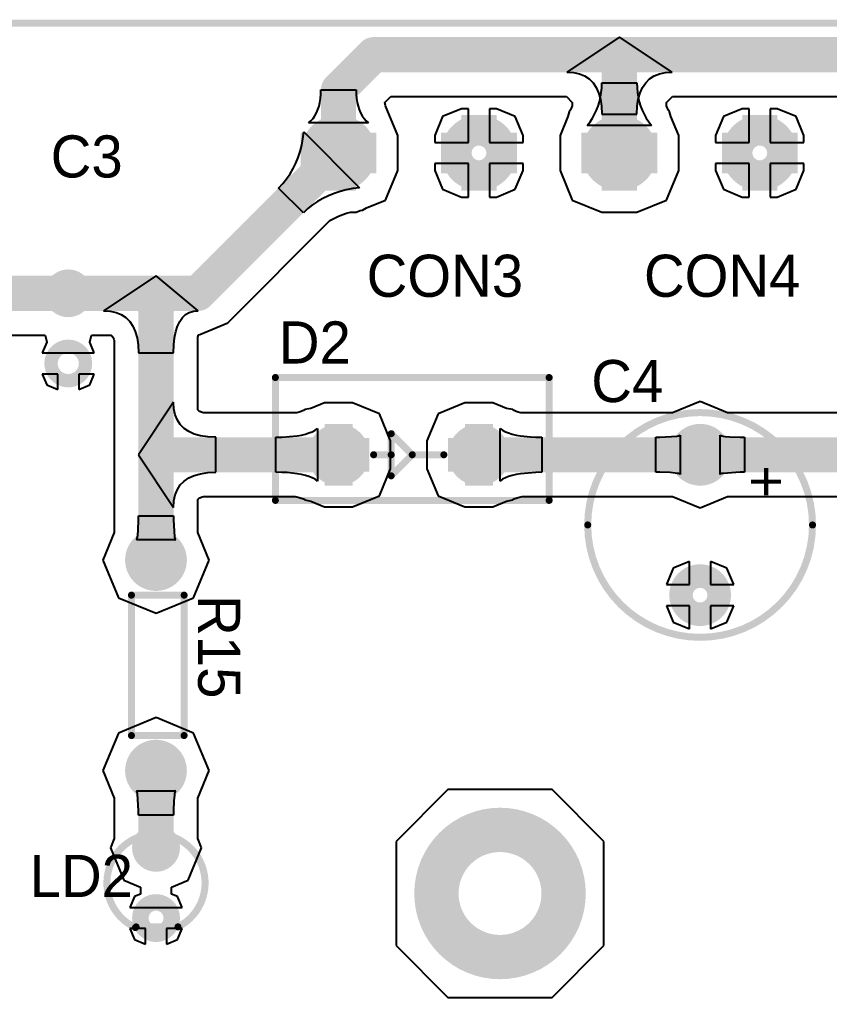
# Model space of a CAD drawing. Header units: millimetres. Extents: x 0.99 to 6.92, y 0.99 to 4.95.
# Drawn here: x 3.996 to 5.149, y 3.557 to 4.95 of the extents above; entities that cross this region are included whole.
import ezdxf

# ---------------------------------------------------------------- set-up
doc = ezdxf.new("R2010")
doc.units = ezdxf.units.MM
doc.header["$MEASUREMENT"] = 0
for name, color, linetype in [('BottomLayer', 5, 'Continuous'), ('BottomSolder', 6, 'Continuous'), ('Mechanical1', 6, 'Continuous'), ('MultiLayer', 9, 'Continuous'), ('TopLayer', 1, 'Continuous'), ('TopOverlay', 2, 'Continuous'), ('TopSolder', 216, 'Continuous')]:
    doc.layers.add(name, color=color, linetype=linetype)

msp = doc.modelspace()

# ---------------------------------------------------------------- linework, layer by layer
at = {"layer": 'BottomLayer'}
for p, q in [((4.85, 4.925), (4.775, 4.875)), ((4.925, 4.875), (4.85, 4.925)), ((4.85, 4.925), (4.85, 4.925)), ((4.85, 4.925), (4.85, 4.925)), ((4.85, 4.925), (4.85, 4.925)), ((4.85, 4.925), (4.85, 4.925)), ((4.85, 4.925), (4.85, 4.925)), ((4.85, 4.925), (4.85, 4.925)), ((4.85, 4.925), (4.85, 4.925)), ((4.85, 4.925), (4.85, 4.925)), ((4.85, 4.925), (4.85, 4.925)), ((4.85, 4.925), (4.85, 4.925)), ((4.775, 4.875), (4.7845, 4.8744)), ((4.7845, 4.8744), (4.793, 4.8726)), ((4.793, 4.8726), (4.8005, 4.8696)), ((4.8005, 4.8696), (4.807, 4.8654)), ((4.807, 4.8654), (4.8125, 4.86)), ((4.8875, 4.86), (4.893, 4.8654)), ((4.893, 4.8654), (4.8995, 4.8696)), ((4.8995, 4.8696), (4.907, 4.8726)), ((4.907, 4.8726), (4.9155, 4.8744)), ((4.9155, 4.8744), (4.925, 4.875)), ((4.4248, 4.8436), (4.425, 4.85)), ((4.425, 4.85), (4.475, 4.85)), ((4.475, 4.85), (4.4752, 4.8436)), ((4.8125, 4.86), (4.817, 4.8534)), ((4.817, 4.8534), (4.8205, 4.8456)), ((4.8242, 4.8461), (4.8248, 4.8529)), ((4.8248, 4.8529), (4.825, 4.86)), ((4.825, 4.86), (4.875, 4.86)), ((4.875, 4.86), (4.8752, 4.8529)), ((4.8752, 4.8529), (4.8758, 4.8461)), ((4.8795, 4.8456), (4.883, 4.8534)), ((4.883, 4.8534), (4.8875, 4.86)), ((4.4234, 4.832), (4.4243, 4.8376)), ((4.4243, 4.8376), (4.4248, 4.8436)), ((4.4752, 4.8436), (4.4757, 4.8376)), ((4.4757, 4.8376), (4.4766, 4.832)), ((4.5161, 4.8319), (4.5247, 4.8405)), ((4.5247, 4.8405), (4.7745, 4.8405)), ((4.7745, 4.8405), (4.783, 4.8319)), ((4.8205, 4.8456), (4.823, 4.8366)), ((4.8217, 4.833), (4.8231, 4.8395)), ((4.823, 4.8366), (4.8245, 4.8264)), ((4.8231, 4.8395), (4.8242, 4.8461)), ((4.8755, 4.8264), (4.877, 4.8366)), ((4.8758, 4.8461), (4.8769, 4.8395)), ((4.8769, 4.8395), (4.8783, 4.833)), ((4.877, 4.8366), (4.8795, 4.8456)), ((4.917, 4.8319), (4.9255, 4.8405)), ((4.9255, 4.8405), (5.1773, 4.8405)), ((4.4186, 4.8172), (4.4206, 4.8218)), ((4.4206, 4.8218), (4.4222, 4.8267)), ((4.4222, 4.8267), (4.4234, 4.832)), ((4.4766, 4.832), (4.4778, 4.8267)), ((4.4778, 4.8267), (4.4794, 4.8218)), ((4.4794, 4.8218), (4.4814, 4.8172)), ((4.5171, 4.8271), (4.5161, 4.8319)), ((4.5345, 4.785), (4.5171, 4.8271)), ((4.625, 4.8229), (4.5982, 4.8118)), ((4.635, 4.8229), (4.625, 4.8229)), ((4.635, 4.775), (4.635, 4.8229)), ((4.675, 4.8229), (4.665, 4.8229)), ((4.665, 4.8229), (4.665, 4.775)), ((4.7018, 4.8118), (4.675, 4.8229)), ((4.7805, 4.8214), (4.7784, 4.8186)), ((4.7829, 4.8271), (4.7805, 4.8214)), ((4.783, 4.8319), (4.7829, 4.8271)), ((4.8148, 4.815), (4.8175, 4.8208)), ((4.8175, 4.8208), (4.8198, 4.8268)), ((4.8198, 4.8268), (4.8217, 4.833)), ((4.8245, 4.8264), (4.825, 4.815)), ((4.875, 4.815), (4.8755, 4.8264)), ((4.8783, 4.833), (4.8802, 4.8268)), ((4.8802, 4.8268), (4.8825, 4.8208)), ((4.8825, 4.8208), (4.8852, 4.815)), ((4.9171, 4.8271), (4.917, 4.8319)), ((4.9195, 4.8214), (4.9171, 4.8271)), ((4.9216, 4.8186), (4.9195, 4.8214)), ((5.025, 4.8229), (4.9982, 4.8118)), ((5.035, 4.8229), (5.025, 4.8229)), ((5.035, 4.775), (5.035, 4.8229)), ((5.075, 4.8229), (5.065, 4.8229)), ((5.065, 4.8229), (5.065, 4.775)), ((5.1018, 4.8118), (5.075, 4.8229)), ((4.4107, 4.8058), (4.4137, 4.8092)), ((4.4137, 4.8092), (4.4163, 4.813)), ((4.4163, 4.813), (4.4186, 4.8172)), ((4.4814, 4.8172), (4.4837, 4.813)), ((4.4837, 4.813), (4.4863, 4.8092)), ((4.4863, 4.8092), (4.4893, 4.8058)), ((4.5982, 4.8118), (4.5871, 4.785)), ((4.7129, 4.785), (4.7018, 4.8118)), ((4.7767, 4.812), (4.7655, 4.785)), ((4.7784, 4.8186), (4.7767, 4.812)), ((4.8082, 4.8041), (4.8117, 4.8094)), ((4.8117, 4.8094), (4.8148, 4.815)), ((4.825, 4.815), (4.875, 4.815)), ((4.8852, 4.815), (4.8883, 4.8094)), ((4.8883, 4.8094), (4.8918, 4.8041)), ((4.9233, 4.812), (4.9216, 4.8186)), ((4.9345, 4.785), (4.9233, 4.812)), ((4.9982, 4.8118), (4.9871, 4.785)), ((5.1129, 4.785), (5.1018, 4.8118)), ((4.4073, 4.8027), (4.4107, 4.8058)), ((4.4927, 4.8027), (4.4073, 4.8027)), ((4.4893, 4.8058), (4.4927, 4.8027)), ((4.8042, 4.7989), (4.8082, 4.8041)), ((4.8958, 4.7989), (4.8042, 4.7989)), ((4.8918, 4.8041), (4.8958, 4.7989)), ((4.3975, 4.771), (4.3993, 4.7803)), ((4.3993, 4.7803), (4.4005, 4.7899)), ((4.4005, 4.7899), (4.4799, 4.7105)), ((4.5345, 4.735), (4.5345, 4.785)), ((4.5871, 4.785), (4.5871, 4.775)), ((4.7129, 4.775), (4.7129, 4.785)), ((4.7655, 4.785), (4.7655, 4.735)), ((4.9345, 4.735), (4.9345, 4.785)), ((4.9871, 4.785), (4.9871, 4.775)), ((5.1129, 4.775), (5.1129, 4.785)), ((4.3952, 4.7622), (4.3975, 4.771)), ((4.5871, 4.775), (4.635, 4.775)), ((4.665, 4.775), (4.7129, 4.775)), ((4.9871, 4.775), (5.035, 4.775)), ((5.065, 4.775), (5.1129, 4.775)), ((4.3891, 4.7455), (4.3924, 4.7536)), ((4.3924, 4.7536), (4.3952, 4.7622)), ((4.3809, 4.7302), (4.3853, 4.7377)), ((4.3853, 4.7377), (4.3891, 4.7455)), ((4.635, 4.745), (4.5871, 4.745)), ((4.5871, 4.745), (4.5871, 4.735)), ((4.635, 4.6971), (4.635, 4.745)), ((4.7129, 4.745), (4.665, 4.745)), ((4.665, 4.745), (4.665, 4.6971)), ((4.7129, 4.735), (4.7129, 4.745)), ((5.035, 4.745), (4.9871, 4.745)), ((4.9871, 4.745), (4.9871, 4.735)), ((5.035, 4.6971), (5.035, 4.745)), ((5.1129, 4.745), (5.065, 4.745)), ((5.065, 4.745), (5.065, 4.6971)), ((5.1129, 4.735), (5.1129, 4.745)), ((4.3706, 4.7164), (4.376, 4.7231)), ((4.376, 4.7231), (4.3809, 4.7302)), ((4.5171, 4.6929), (4.5345, 4.735)), ((4.5871, 4.735), (4.5982, 4.7082)), ((4.7018, 4.7082), (4.7129, 4.735)), ((4.7655, 4.735), (4.7829, 4.6929)), ((4.9171, 4.6929), (4.9345, 4.735)), ((4.9871, 4.735), (4.9982, 4.7082)), ((5.1018, 4.7082), (5.1129, 4.735)), ((4.3646, 4.71), (4.3706, 4.7164)), ((4.4, 4.6746), (4.3646, 4.71)), ((4.4703, 4.7093), (4.461, 4.7075)), ((4.4799, 4.7105), (4.4703, 4.7093)), ((4.4277, 4.6953), (4.4202, 4.6909)), ((4.4355, 4.6991), (4.4277, 4.6953)), ((4.4436, 4.7024), (4.4355, 4.6991)), ((4.4522, 4.7052), (4.4436, 4.7024)), ((4.461, 4.7075), (4.4522, 4.7052)), ((4.5982, 4.7082), (4.625, 4.6971)), ((4.625, 4.6971), (4.635, 4.6971)), ((4.665, 4.6971), (4.675, 4.6971)), ((4.675, 4.6971), (4.7018, 4.7082)), ((4.9982, 4.7082), (5.025, 4.6971)), ((5.025, 4.6971), (5.035, 4.6971)), ((5.065, 4.6971), (5.075, 4.6971)), ((5.075, 4.6971), (5.1018, 4.7082)), ((4.4131, 4.686), (4.4064, 4.6806)), ((4.4202, 4.6909), (4.4131, 4.686)), ((4.484, 4.6783), (4.4898, 4.6816)), ((4.4898, 4.6816), (4.5171, 4.6929)), ((4.7829, 4.6929), (4.825, 4.6755)), ((4.875, 4.6755), (4.9171, 4.6929)), ((4.4064, 4.6806), (4.4, 4.6746)), ((4.4431, 4.6667), (4.4488, 4.6695)), ((4.4488, 4.6695), (4.4548, 4.6719)), ((4.4548, 4.6719), (4.4613, 4.674)), ((4.4613, 4.674), (4.4668, 4.6755)), ((4.4668, 4.6755), (4.475, 4.6755)), ((4.475, 4.6755), (4.4808, 4.6779)), ((4.4808, 4.6779), (4.484, 4.6783)), ((4.825, 4.6755), (4.875, 4.6755)), ((4.2921, 4.5179), (4.4377, 4.6635)), ((4.4377, 4.6635), (4.4431, 4.6667)), ((4.19, 4.585), (4.115, 4.535)), ((4.25, 4.535), (4.19, 4.585)), ((4.19, 4.585), (4.19, 4.585)), ((4.19, 4.585), (4.19, 4.585)), ((4.19, 4.585), (4.19, 4.585)), ((4.19, 4.585), (4.19, 4.585)), ((4.19, 4.585), (4.19, 4.585)), ((4.19, 4.585), (4.19, 4.585)), ((4.19, 4.585), (4.19, 4.585)), ((4.19, 4.585), (4.19, 4.585)), ((4.19, 4.585), (4.19, 4.585)), ((4.19, 4.585), (4.19, 4.585)), ((4.115, 4.535), (4.1245, 4.5344)), ((4.1245, 4.5344), (4.133, 4.5326)), ((4.133, 4.5326), (4.1405, 4.5296)), ((4.1405, 4.5296), (4.147, 4.5254)), ((4.2276, 4.5254), (4.2321, 4.5296)), ((4.2321, 4.5296), (4.2374, 4.5326)), ((4.2374, 4.5326), (4.2434, 4.5344)), ((4.2434, 4.5344), (4.25, 4.535)), ((4.147, 4.5254), (4.1525, 4.52)), ((4.1525, 4.52), (4.157, 4.5134)), ((4.2206, 4.5134), (4.2237, 4.52)), ((4.2237, 4.52), (4.2276, 4.5254)), ((4.2523, 4.5014), (4.2921, 4.5179)), ((3.7847, 4.5005), (4.032, 4.5005)), ((4.032, 4.5005), (4.0344, 4.4906)), ((4.0956, 4.4906), (4.098, 4.5005)), ((4.098, 4.5005), (4.1258, 4.5005)), ((4.1258, 4.5005), (4.1266, 4.4999)), ((4.1266, 4.4999), (4.1275, 4.4991)), ((4.157, 4.5134), (4.1605, 4.5056)), ((4.1605, 4.5056), (4.163, 4.4966)), ((4.2164, 4.4966), (4.2181, 4.5056)), ((4.2181, 4.5056), (4.2206, 4.5134)), ((4.2497, 4.4976), (4.2507, 4.5007)), ((4.2507, 4.5007), (4.2523, 4.5014)), ((4.0344, 4.4906), (4.0279, 4.475)), ((4.1021, 4.475), (4.0956, 4.4906)), ((4.1275, 4.4991), (4.1286, 4.4975)), ((4.1286, 4.4975), (4.1299, 4.4945)), ((4.1299, 4.4945), (4.1305, 4.4924)), ((4.1305, 4.4924), (4.1305, 4.33)), ((4.163, 4.4966), (4.1645, 4.4864)), ((4.1645, 4.4864), (4.165, 4.475)), ((4.215, 4.475), (4.2153, 4.4864)), ((4.2153, 4.4864), (4.2164, 4.4966)), ((4.2495, 4.4969), (4.2497, 4.4976)), ((4.2495, 4.3942), (4.2495, 4.4969)), ((4.0279, 4.475), (4.1021, 4.475)), ((4.165, 4.475), (4.215, 4.475)), ((4.05, 4.445), (4.0279, 4.445)), ((4.0279, 4.445), (4.0344, 4.4294)), ((4.05, 4.4229), (4.05, 4.445)), ((4.1021, 4.445), (4.08, 4.445)), ((4.08, 4.445), (4.08, 4.4229)), ((4.0956, 4.4294), (4.1021, 4.445)), ((4.0344, 4.4294), (4.05, 4.4229)), ((4.08, 4.4229), (4.0956, 4.4294)), ((4.215, 4.405), (4.165, 4.33)), ((4.2156, 4.3955), (4.215, 4.405)), ((4.43, 4.4041), (4.4106, 4.3961)), ((4.47, 4.4041), (4.43, 4.4041)), ((4.5083, 4.3883), (4.47, 4.4041)), ((4.63, 4.4041), (4.5917, 4.3883)), ((4.67, 4.4041), (4.63, 4.4041)), ((4.6894, 4.3961), (4.67, 4.4041)), ((4.965, 4.4058), (4.9258, 4.3895)), ((5.0042, 4.3895), (4.965, 4.4058)), ((4.2174, 4.387), (4.2156, 4.3955)), ((4.2501, 4.3934), (4.2495, 4.3942)), ((4.2509, 4.3925), (4.2501, 4.3934)), ((4.2525, 4.3914), (4.2509, 4.3925)), ((4.2555, 4.3901), (4.2525, 4.3914)), ((4.2576, 4.3895), (4.2555, 4.3901)), ((4.3884, 4.3895), (4.2576, 4.3895)), ((4.3904, 4.3899), (4.3884, 4.3895)), ((4.3941, 4.3908), (4.3904, 4.3899)), ((4.3969, 4.3916), (4.3941, 4.3908)), ((4.3988, 4.3924), (4.3969, 4.3916)), ((4.3999, 4.393), (4.3988, 4.3924)), ((4.4019, 4.3943), (4.3999, 4.393)), ((4.4106, 4.3961), (4.4019, 4.3943)), ((4.6981, 4.3943), (4.6894, 4.3961)), ((4.7001, 4.393), (4.6981, 4.3943)), ((4.7012, 4.3924), (4.7001, 4.393)), ((4.7031, 4.3916), (4.7012, 4.3924)), ((4.7059, 4.3908), (4.7031, 4.3916)), ((4.7096, 4.3899), (4.7059, 4.3908)), ((4.7116, 4.3895), (4.7096, 4.3899)), ((4.9258, 4.3895), (4.7116, 4.3895)), ((5.2508, 4.3895), (5.0042, 4.3895)), ((4.2204, 4.3795), (4.2174, 4.387)), ((4.2246, 4.373), (4.2204, 4.3795)), ((4.5241, 4.35), (4.5083, 4.3883)), ((4.5917, 4.3883), (4.5759, 4.35)), ((4.23, 4.3675), (4.2246, 4.373)), ((4.2366, 4.363), (4.23, 4.3675)), ((4.2444, 4.3595), (4.2366, 4.363)), ((4.4027, 4.3595), (4.4079, 4.3611)), ((4.4079, 4.3611), (4.4124, 4.3629)), ((4.4124, 4.3629), (4.4165, 4.365)), ((4.4165, 4.365), (4.42, 4.3674)), ((4.42, 4.3674), (4.42, 4.2926)), ((4.68, 4.2926), (4.68, 4.3674)), ((4.68, 4.3674), (4.6835, 4.365)), ((4.6835, 4.365), (4.6876, 4.3629)), ((4.6876, 4.3629), (4.6921, 4.3611)), ((4.6921, 4.3611), (4.6973, 4.3595)), ((4.2534, 4.357), (4.2444, 4.3595)), ((4.2636, 4.3555), (4.2534, 4.357)), ((4.275, 4.355), (4.2636, 4.3555)), ((4.275, 4.305), (4.275, 4.355)), ((4.3606, 4.355), (4.369, 4.3551)), ((4.3606, 4.305), (4.3606, 4.355)), ((4.369, 4.3551), (4.3909, 4.357)), ((4.3909, 4.357), (4.3971, 4.3581)), ((4.3971, 4.3581), (4.4027, 4.3595)), ((4.5241, 4.31), (4.5241, 4.35)), ((4.5759, 4.35), (4.5759, 4.31)), ((4.6973, 4.3595), (4.7029, 4.3581)), ((4.7029, 4.3581), (4.7091, 4.357)), ((4.7091, 4.357), (4.7232, 4.3555)), ((4.7232, 4.3555), (4.731, 4.3551)), ((4.731, 4.3551), (4.7394, 4.355)), ((4.7394, 4.355), (4.7394, 4.305)), ((4.9018, 4.305), (4.9018, 4.355)), ((4.9018, 4.355), (4.9078, 4.355)), ((4.9078, 4.355), (4.9321, 4.3565)), ((4.9321, 4.3565), (4.9341, 4.3569)), ((4.9341, 4.3569), (4.9356, 4.3574)), ((4.9356, 4.3574), (4.9364, 4.358)), ((4.9364, 4.358), (4.9364, 4.302)), ((4.9936, 4.302), (4.9936, 4.358)), ((4.9936, 4.358), (4.9944, 4.3574)), ((4.9944, 4.3574), (4.9959, 4.3569)), ((4.9959, 4.3569), (4.9979, 4.3565)), ((4.9979, 4.3565), (5.0005, 4.3561)), ((5.0005, 4.3561), (5.0075, 4.3555)), ((5.0075, 4.3555), (5.0222, 4.355)), ((5.0222, 4.355), (5.0282, 4.355)), ((5.0282, 4.355), (5.0282, 4.305)), ((4.1305, 4.33), (4.1305, 4.2192)), ((4.165, 4.33), (4.165, 4.33)), ((4.165, 4.33), (4.165, 4.33)), ((4.165, 4.33), (4.165, 4.33)), ((4.165, 4.33), (4.165, 4.33)), ((4.165, 4.33), (4.165, 4.33)), ((4.165, 4.33), (4.165, 4.33)), ((4.165, 4.33), (4.165, 4.33)), ((4.165, 4.33), (4.165, 4.33)), ((4.165, 4.33), (4.165, 4.33)), ((4.165, 4.33), (4.165, 4.33)), ((4.165, 4.33), (4.215, 4.255)), ((4.2636, 4.3045), (4.275, 4.305)), ((4.369, 4.3049), (4.3606, 4.305)), ((4.3768, 4.3045), (4.369, 4.3049)), ((4.5083, 4.2717), (4.5241, 4.31)), ((4.5759, 4.31), (4.5917, 4.2717)), ((4.731, 4.3049), (4.7091, 4.303)), ((4.7394, 4.305), (4.731, 4.3049)), ((4.9078, 4.305), (4.9018, 4.305)), ((4.9225, 4.3045), (4.9078, 4.305)), ((5.0222, 4.305), (4.9979, 4.3035)), ((5.0282, 4.305), (5.0222, 4.305)), ((4.2246, 4.287), (4.23, 4.2925)), ((4.23, 4.2925), (4.2366, 4.297)), ((4.2366, 4.297), (4.2444, 4.3005)), ((4.2444, 4.3005), (4.2534, 4.303)), ((4.2534, 4.303), (4.2636, 4.3045)), ((4.3909, 4.303), (4.3768, 4.3045)), ((4.3971, 4.3019), (4.3909, 4.303)), ((4.4027, 4.3005), (4.3971, 4.3019)), ((4.4079, 4.2989), (4.4027, 4.3005)), ((4.4124, 4.2971), (4.4079, 4.2989)), ((4.4165, 4.295), (4.4124, 4.2971)), ((4.42, 4.2926), (4.4165, 4.295)), ((4.6835, 4.295), (4.68, 4.2926)), ((4.6876, 4.2971), (4.6835, 4.295)), ((4.6921, 4.2989), (4.6876, 4.2971)), ((4.6973, 4.3005), (4.6921, 4.2989)), ((4.7029, 4.3019), (4.6973, 4.3005)), ((4.7091, 4.303), (4.7029, 4.3019)), ((4.9295, 4.3039), (4.9225, 4.3045)), ((4.9321, 4.3035), (4.9295, 4.3039)), ((4.9341, 4.3031), (4.9321, 4.3035)), ((4.9356, 4.3026), (4.9341, 4.3031)), ((4.9364, 4.302), (4.9356, 4.3026)), ((4.9944, 4.3026), (4.9936, 4.302)), ((4.9959, 4.3031), (4.9944, 4.3026)), ((4.9979, 4.3035), (4.9959, 4.3031)), ((4.2174, 4.273), (4.2204, 4.2805)), ((4.2204, 4.2805), (4.2246, 4.287)), ((4.215, 4.255), (4.2156, 4.2645)), ((4.2156, 4.2645), (4.2174, 4.273)), ((4.2495, 4.2658), (4.2501, 4.2666)), ((4.2495, 4.2192), (4.2495, 4.2658)), ((4.2501, 4.2666), (4.2509, 4.2675)), ((4.2509, 4.2675), (4.2525, 4.2686)), ((4.2525, 4.2686), (4.2555, 4.2699)), ((4.2555, 4.2699), (4.2576, 4.2705)), ((4.2576, 4.2705), (4.3884, 4.2705)), ((4.3884, 4.2705), (4.3904, 4.2701)), ((4.3904, 4.2701), (4.3941, 4.2692)), ((4.3941, 4.2692), (4.3969, 4.2684)), ((4.3969, 4.2684), (4.3988, 4.2676)), ((4.3988, 4.2676), (4.3999, 4.267)), ((4.3999, 4.267), (4.4019, 4.2657)), ((4.4019, 4.2657), (4.4106, 4.2639)), ((4.4106, 4.2639), (4.43, 4.2559)), ((4.47, 4.2559), (4.5083, 4.2717)), ((4.5917, 4.2717), (4.63, 4.2559)), ((4.67, 4.2559), (4.6894, 4.2639)), ((4.6894, 4.2639), (4.6981, 4.2657)), ((4.6981, 4.2657), (4.7001, 4.267)), ((4.7001, 4.267), (4.7012, 4.2676)), ((4.7012, 4.2676), (4.7031, 4.2684)), ((4.7031, 4.2684), (4.7059, 4.2692)), ((4.7059, 4.2692), (4.7096, 4.2701)), ((4.7096, 4.2701), (4.7116, 4.2705)), ((4.7116, 4.2705), (4.9258, 4.2705)), ((4.9258, 4.2705), (4.965, 4.2542)), ((4.965, 4.2542), (5.0042, 4.2705)), ((5.0042, 4.2705), (5.2508, 4.2705)), ((4.43, 4.2559), (4.47, 4.2559)), ((4.63, 4.2559), (4.67, 4.2559)), ((4.1645, 4.2225), (4.165, 4.2372)), ((4.165, 4.2432), (4.215, 4.2432)), ((4.165, 4.2372), (4.165, 4.2432)), ((4.215, 4.2432), (4.215, 4.2372)), ((4.215, 4.2372), (4.2165, 4.2129)), ((4.1639, 4.2155), (4.1645, 4.2225)), ((4.1305, 4.2192), (4.1142, 4.18)), ((4.162, 4.2086), (4.1626, 4.2094)), ((4.218, 4.2086), (4.162, 4.2086)), ((4.1626, 4.2094), (4.1631, 4.2109)), ((4.1631, 4.2109), (4.1635, 4.2129)), ((4.1635, 4.2129), (4.1639, 4.2155)), ((4.2165, 4.2129), (4.2169, 4.2109)), ((4.2169, 4.2109), (4.2174, 4.2094)), ((4.2174, 4.2094), (4.218, 4.2086)), ((4.2658, 4.18), (4.2495, 4.2192)), ((4.1142, 4.18), (4.1364, 4.1264)), ((4.2436, 4.1264), (4.2658, 4.18)), ((4.9267, 4.1683), (4.9171, 4.145)), ((4.95, 4.1779), (4.9267, 4.1683)), ((4.95, 4.145), (4.95, 4.1779)), ((5.0033, 4.1683), (4.98, 4.1779)), ((4.98, 4.1779), (4.98, 4.145)), ((5.0129, 4.145), (5.0033, 4.1683)), ((4.9171, 4.145), (4.95, 4.145)), ((4.98, 4.145), (5.0129, 4.145)), ((4.1364, 4.1264), (4.19, 4.1042)), ((4.19, 4.1042), (4.2436, 4.1264)), ((4.95, 4.115), (4.9171, 4.115)), ((4.9171, 4.115), (4.9267, 4.0917)), ((4.95, 4.0821), (4.95, 4.115)), ((5.0129, 4.115), (4.98, 4.115)), ((4.98, 4.115), (4.98, 4.0821)), ((5.0033, 4.0917), (5.0129, 4.115)), ((4.9267, 4.0917), (4.95, 4.0821)), ((4.98, 4.0821), (5.0033, 4.0917)), ((4.19, 3.9558), (4.1364, 3.9336)), ((4.2436, 3.9336), (4.19, 3.9558)), ((4.1364, 3.9336), (4.1142, 3.88)), ((4.2658, 3.88), (4.2436, 3.9336)), ((4.1142, 3.88), (4.1305, 3.8408)), ((4.2495, 3.8408), (4.2658, 3.88)), ((4.1626, 3.8506), (4.162, 3.8514)), ((4.162, 3.8514), (4.218, 3.8514)), ((4.1631, 3.8491), (4.1626, 3.8506)), ((4.1635, 3.8471), (4.1631, 3.8491)), ((4.165, 3.8228), (4.1635, 3.8471)), ((4.2165, 3.8471), (4.2161, 3.8445)), ((4.2169, 3.8491), (4.2165, 3.8471)), ((4.2174, 3.8506), (4.2169, 3.8491)), ((4.218, 3.8514), (4.2174, 3.8506)), ((4.6059, 3.8531), (4.5319, 3.7791)), ((4.7541, 3.8531), (4.6059, 3.8531)), ((4.8281, 3.7791), (4.7541, 3.8531)), ((4.1305, 3.8408), (4.1305, 3.7831)), ((4.2155, 3.8375), (4.215, 3.8228)), ((4.2161, 3.8445), (4.2155, 3.8375)), ((4.2495, 3.7831), (4.2495, 3.8408)), ((4.165, 3.8168), (4.165, 3.8228)), ((4.215, 3.8228), (4.215, 3.8168)), ((4.215, 3.8168), (4.165, 3.8168)), ((4.1305, 3.7831), (4.1251, 3.77)), ((4.2549, 3.77), (4.2495, 3.7831)), ((4.5319, 3.7791), (4.5319, 3.6309)), ((4.8281, 3.6309), (4.8281, 3.7791)), ((4.1251, 3.77), (4.1441, 3.7241)), ((4.2359, 3.7241), (4.2549, 3.77)), ((4.1441, 3.7241), (4.168, 3.7142)), ((4.212, 3.7142), (4.2359, 3.7241)), ((4.168, 3.7142), (4.168, 3.7042)), ((4.212, 3.7042), (4.212, 3.7142)), ((4.1594, 3.7006), (4.1529, 3.685)), ((4.168, 3.7042), (4.1594, 3.7006)), ((4.2206, 3.7006), (4.212, 3.7042)), ((4.2271, 3.685), (4.2206, 3.7006)), ((4.1529, 3.685), (4.2271, 3.685)), ((4.175, 3.655), (4.1529, 3.655)), ((4.1529, 3.655), (4.1594, 3.6394)), ((4.175, 3.6329), (4.175, 3.655)), ((4.2271, 3.655), (4.205, 3.655)), ((4.205, 3.655), (4.205, 3.6329)), ((4.2206, 3.6394), (4.2271, 3.655)), ((4.1594, 3.6394), (4.175, 3.6329)), ((4.205, 3.6329), (4.2206, 3.6394)), ((4.5319, 3.6309), (4.6059, 3.5569)), ((4.7541, 3.5569), (4.8281, 3.6309)), ((4.6059, 3.5569), (4.7541, 3.5569))]:
    msp.add_line(p, q, dxfattribs=at)
for points, const_width in [([(4.45, 4.85), (4.5, 4.9)], 0.05), ([(4.5, 4.9), (4.85, 4.9)], 0.05), ([(4.85, 4.76), (4.85, 4.9)], 0.05), ([(4.85, 4.9), (5.21, 4.9)], 0.05), ([(4.45, 4.76), (4.45, 4.85)], 0.05), ([(4.425, 4.7903), (4.475, 4.7903)], 0.0395), ([(4.625, 4.7903), (4.675, 4.7903)], 0.0395), ([(4.825, 4.7903), (4.875, 4.7903)], 0.0395), ([(5.025, 4.7903), (5.075, 4.7903)], 0.0395), ([(4.4197, 4.785), (4.4197, 4.735)], 0.0395), ([(4.4802, 4.785), (4.4802, 4.735)], 0.0395), ([(4.6197, 4.785), (4.6197, 4.735)], 0.0395), ([(4.6803, 4.785), (4.6803, 4.735)], 0.0395), ([(4.8197, 4.785), (4.8197, 4.735)], 0.0395), ([(4.8803, 4.785), (4.8803, 4.735)], 0.0395), ([(5.0198, 4.785), (5.0198, 4.735)], 0.0395), ([(5.0803, 4.785), (5.0803, 4.735)], 0.0395), ([(4.25, 4.56), (4.45, 4.76)], 0.05), ([(4.425, 4.76), (4.4, 4.76)], 0.05), ([(4.475, 4.76), (4.5, 4.76)], 0.05), ([(4.625, 4.76), (4.6, 4.76)], 0.05), ([(4.675, 4.76), (4.7, 4.76)], 0.05), ([(4.825, 4.76), (4.8, 4.76)], 0.05), ([(4.85, 4.76), (4.855, 4.765)], 0.04), ([(4.875, 4.76), (4.9, 4.76)], 0.05), ([(5.025, 4.76), (5, 4.76)], 0.05), ([(5.075, 4.76), (5.1, 4.76)], 0.05), ([(4.425, 4.7298), (4.475, 4.7298)], 0.0395), ([(4.625, 4.7298), (4.675, 4.7298)], 0.0395), ([(4.825, 4.7298), (4.875, 4.7298)], 0.0395), ([(5.025, 4.7298), (5.075, 4.7298)], 0.0395), ([(3.715, 4.56), (4.065, 4.56)], 0.05), ([(4.065, 4.56), (4.19, 4.56)], 0.05), ([(4.19, 4.56), (4.25, 4.56)], 0.05), ([(4.19, 4.33), (4.19, 4.56)], 0.05), ([(4.4248, 4.35), (4.4248, 4.31)], 0.0295), ([(4.43, 4.3552), (4.47, 4.3552)], 0.0295), ([(4.4752, 4.35), (4.4752, 4.31)], 0.0295), ([(4.6247, 4.35), (4.6247, 4.31)], 0.0295), ([(4.63, 4.3552), (4.67, 4.3552)], 0.0295), ([(4.6753, 4.35), (4.6753, 4.31)], 0.0295), ([(4.19, 4.33), (4.45, 4.33)], 0.05), ([(4.19, 4.18), (4.19, 4.33)], 0.05), ([(4.43, 4.33), (4.41, 4.33)], 0.04), ([(4.47, 4.33), (4.49, 4.33)], 0.04), ([(4.63, 4.33), (4.61, 4.33)], 0.04), ([(4.65, 4.33), (4.965, 4.33)], 0.05), ([(4.67, 4.33), (4.69, 4.33)], 0.04), ([(4.965, 4.33), (5.29, 4.33)], 0.05), ([(4.43, 4.3048), (4.47, 4.3048)], 0.0295), ([(4.63, 4.3048), (4.67, 4.3048)], 0.0295), ([(4.19, 3.77), (4.19, 3.88)], 0.05)]:
    msp.add_lwpolyline(points, dxfattribs=dict(at, const_width=const_width))
for points, const_width in [([(4.4875, 4.9, 1), (4.5125, 4.9, 1)], 0.025), ([(4.4875, 4.9, 1), (4.5125, 4.9, 1)], 0.025), ([(4.8375, 4.9, 1), (4.8625, 4.9, 1)], 0.025), ([(4.8375, 4.9, 1), (4.8625, 4.9, 1)], 0.025), ([(4.8375, 4.9, 1), (4.8625, 4.9, 1)], 0.025), ([(4.4375, 4.85, 1), (4.4625, 4.85, 1)], 0.025), ([(4.4375, 4.85, 1), (4.4625, 4.85, 1)], 0.025), ([(4.4197, 4.76, 1), (4.4802, 4.76, 1)], 0.0395), ([(4.6197, 4.76, 1), (4.6803, 4.76, 1)], 0.0395), ([(4.8197, 4.76, 1), (4.8803, 4.76, 1)], 0.0395), ([(5.0198, 4.76, 1), (5.0803, 4.76, 1)], 0.0395), ([(4.4375, 4.76, 1), (4.4625, 4.76, 1)], 0.025), ([(4.4375, 4.76, 1), (4.4625, 4.76, 1)], 0.025), ([(4.8375, 4.76, 1), (4.8625, 4.76, 1)], 0.025), ([(4.84, 4.76, 1), (4.86, 4.76, 1)], 0.02), ([(4.845, 4.765, 1), (4.865, 4.765, 1)], 0.02), ([(4.0425, 4.56, 1), (4.0875, 4.56, 1)], 0.015), ([(4.0525, 4.56, 1), (4.0775, 4.56, 1)], 0.025), ([(4.0525, 4.56, 1), (4.0775, 4.56, 1)], 0.025), ([(4.1775, 4.56, 1), (4.2025, 4.56, 1)], 0.025), ([(4.1775, 4.56, 1), (4.2025, 4.56, 1)], 0.025), ([(4.1775, 4.56, 1), (4.2025, 4.56, 1)], 0.025), ([(4.2375, 4.56, 1), (4.2625, 4.56, 1)], 0.025), ([(4.2375, 4.56, 1), (4.2625, 4.56, 1)], 0.025), ([(4.0425, 4.46, 1), (4.0875, 4.46, 1)], 0.015), ([(4.4248, 4.33, 1), (4.4752, 4.33, 1)], 0.0295), ([(4.6247, 4.33, 1), (4.6753, 4.33, 1)], 0.0295), ([(4.9398, 4.33, 1), (4.9902, 4.33, 1)], 0.0295), ([(4.1775, 4.33, 1), (4.2025, 4.33, 1)], 0.025), ([(4.1775, 4.33, 1), (4.2025, 4.33, 1)], 0.025), ([(4.1775, 4.33, 1), (4.2025, 4.33, 1)], 0.025), ([(4.4375, 4.33, 1), (4.4625, 4.33, 1)], 0.025), ([(4.6375, 4.33, 1), (4.6625, 4.33, 1)], 0.025), ([(4.9525, 4.33, 1), (4.9775, 4.33, 1)], 0.025), ([(4.9525, 4.33, 1), (4.9775, 4.33, 1)], 0.025), ([(4.1647, 4.18, 1), (4.2153, 4.18, 1)], 0.0295), ([(4.1775, 4.18, 1), (4.2025, 4.18, 1)], 0.025), ([(4.9398, 4.13, 1), (4.9902, 4.13, 1)], 0.0295), ([(4.1647, 3.88, 1), (4.2153, 3.88, 1)], 0.0295), ([(4.1775, 3.88, 1), (4.2025, 3.88, 1)], 0.025), ([(4.5914, 3.705, 1), (4.7686, 3.705, 1)], 0.0591), ([(4.1697, 3.77, 1), (4.2103, 3.77, 1)], 0.0195), ([(4.1775, 3.77, 1), (4.2025, 3.77, 1)], 0.025), ([(4.1697, 3.67, 1), (4.2103, 3.67, 1)], 0.0195)]:
    msp.add_lwpolyline(points, format="xyb", close=True, dxfattribs=dict(at, const_width=const_width))
at = {"layer": 'BottomSolder'}
for points, const_width in [([(4.4177, 4.76, 1), (4.4822, 4.76, 1)], 0.0435), ([(4.6178, 4.76, 1), (4.6822, 4.76, 1)], 0.0435), ([(4.8178, 4.76, 1), (4.8822, 4.76, 1)], 0.0435), ([(5.0178, 4.76, 1), (5.0823, 4.76, 1)], 0.0435), ([(4.0405, 4.56, 1), (4.0895, 4.56, 1)], 0.019), ([(4.0405, 4.46, 1), (4.0895, 4.46, 1)], 0.019), ([(4.4227, 4.33, 1), (4.4772, 4.33, 1)], 0.0335), ([(4.6227, 4.33, 1), (4.6772, 4.33, 1)], 0.0335), ([(4.9378, 4.33, 1), (4.9923, 4.33, 1)], 0.0335), ([(4.1627, 4.18, 1), (4.2172, 4.18, 1)], 0.0335), ([(4.9378, 4.13, 1), (4.9923, 4.13, 1)], 0.0335), ([(4.1627, 3.88, 1), (4.2172, 3.88, 1)], 0.0335), ([(4.5894, 3.705, 1), (4.7706, 3.705, 1)], 0.0631), ([(4.1677, 3.77, 1), (4.2123, 3.77, 1)], 0.0235), ([(4.1677, 3.67, 1), (4.2123, 3.67, 1)], 0.0235)]:
    msp.add_lwpolyline(points, format="xyb", close=True, dxfattribs=dict(at, const_width=const_width))
for points, const_width in [([(4.4177, 4.785), (4.4177, 4.735)], 0.0435), ([(4.425, 4.7923), (4.475, 4.7923)], 0.0435), ([(4.4822, 4.785), (4.4822, 4.735)], 0.0435), ([(4.6178, 4.785), (4.6178, 4.735)], 0.0435), ([(4.625, 4.7923), (4.675, 4.7923)], 0.0435), ([(4.6822, 4.785), (4.6822, 4.735)], 0.0435), ([(4.8178, 4.785), (4.8178, 4.735)], 0.0435), ([(4.825, 4.7923), (4.875, 4.7923)], 0.0435), ([(4.8822, 4.785), (4.8822, 4.735)], 0.0435), ([(5.0178, 4.785), (5.0178, 4.735)], 0.0435), ([(5.025, 4.7923), (5.075, 4.7923)], 0.0435), ([(5.0823, 4.785), (5.0823, 4.735)], 0.0435), ([(4.425, 4.76), (4.396, 4.76)], 0.058), ([(4.475, 4.76), (4.504, 4.76)], 0.058), ([(4.625, 4.76), (4.596, 4.76)], 0.058), ([(4.675, 4.76), (4.704, 4.76)], 0.058), ([(4.825, 4.76), (4.796, 4.76)], 0.058), ([(4.875, 4.76), (4.904, 4.76)], 0.058), ([(5.025, 4.76), (4.996, 4.76)], 0.058), ([(5.075, 4.76), (5.104, 4.76)], 0.058), ([(4.425, 4.7278), (4.475, 4.7278)], 0.0435), ([(4.625, 4.7278), (4.675, 4.7278)], 0.0435), ([(4.825, 4.7278), (4.875, 4.7278)], 0.0435), ([(5.025, 4.7278), (5.075, 4.7278)], 0.0435), ([(4.4227, 4.35), (4.4227, 4.31)], 0.0335), ([(4.43, 4.3572), (4.47, 4.3572)], 0.0335), ([(4.4772, 4.35), (4.4772, 4.31)], 0.0335), ([(4.6227, 4.35), (4.6227, 4.31)], 0.0335), ([(4.63, 4.3572), (4.67, 4.3572)], 0.0335), ([(4.6772, 4.35), (4.6772, 4.31)], 0.0335), ([(4.43, 4.33), (4.406, 4.33)], 0.048), ([(4.47, 4.33), (4.494, 4.33)], 0.048), ([(4.63, 4.33), (4.606, 4.33)], 0.048), ([(4.67, 4.33), (4.694, 4.33)], 0.048), ([(4.43, 4.3027), (4.47, 4.3027)], 0.0335), ([(4.63, 4.3027), (4.67, 4.3027)], 0.0335)]:
    msp.add_lwpolyline(points, dxfattribs=dict(at, const_width=const_width))
at = {"layer": 'Mechanical1', "const_width": 0.01}
msp.add_lwpolyline([(1, 4.945), (6.91, 4.945)], dxfattribs=at)
at = {"layer": 'MultiLayer'}
for points, const_width in [([(4.4197, 4.76, 1), (4.4802, 4.76, 1)], 0.0395), ([(4.6197, 4.76, 1), (4.6803, 4.76, 1)], 0.0395), ([(4.8197, 4.76, 1), (4.8803, 4.76, 1)], 0.0395), ([(5.0198, 4.76, 1), (5.0803, 4.76, 1)], 0.0395), ([(4.0425, 4.56, 1), (4.0875, 4.56, 1)], 0.015), ([(4.0425, 4.46, 1), (4.0875, 4.46, 1)], 0.015), ([(4.4248, 4.33, 1), (4.4752, 4.33, 1)], 0.0295), ([(4.6247, 4.33, 1), (4.6753, 4.33, 1)], 0.0295), ([(4.9398, 4.33, 1), (4.9902, 4.33, 1)], 0.0295), ([(4.1647, 4.18, 1), (4.2153, 4.18, 1)], 0.0295), ([(4.9398, 4.13, 1), (4.9902, 4.13, 1)], 0.0295), ([(4.1647, 3.88, 1), (4.2153, 3.88, 1)], 0.0295), ([(4.5914, 3.705, 1), (4.7686, 3.705, 1)], 0.0591), ([(4.1697, 3.77, 1), (4.2103, 3.77, 1)], 0.0195), ([(4.1697, 3.67, 1), (4.2103, 3.67, 1)], 0.0195)]:
    msp.add_lwpolyline(points, format="xyb", close=True, dxfattribs=dict(at, const_width=const_width))
for points, const_width in [([(4.425, 4.7903), (4.475, 4.7903)], 0.0395), ([(4.625, 4.7903), (4.675, 4.7903)], 0.0395), ([(4.825, 4.7903), (4.875, 4.7903)], 0.0395), ([(5.025, 4.7903), (5.075, 4.7903)], 0.0395), ([(4.4197, 4.785), (4.4197, 4.735)], 0.0395), ([(4.4802, 4.785), (4.4802, 4.735)], 0.0395), ([(4.6197, 4.785), (4.6197, 4.735)], 0.0395), ([(4.6803, 4.785), (4.6803, 4.735)], 0.0395), ([(4.8197, 4.785), (4.8197, 4.735)], 0.0395), ([(4.8803, 4.785), (4.8803, 4.735)], 0.0395), ([(5.0198, 4.785), (5.0198, 4.735)], 0.0395), ([(5.0803, 4.785), (5.0803, 4.735)], 0.0395), ([(4.425, 4.76), (4.4, 4.76)], 0.05), ([(4.475, 4.76), (4.5, 4.76)], 0.05), ([(4.625, 4.76), (4.6, 4.76)], 0.05), ([(4.675, 4.76), (4.7, 4.76)], 0.05), ([(4.825, 4.76), (4.8, 4.76)], 0.05), ([(4.875, 4.76), (4.9, 4.76)], 0.05), ([(5.025, 4.76), (5, 4.76)], 0.05), ([(5.075, 4.76), (5.1, 4.76)], 0.05), ([(4.425, 4.7298), (4.475, 4.7298)], 0.0395), ([(4.625, 4.7298), (4.675, 4.7298)], 0.0395), ([(4.825, 4.7298), (4.875, 4.7298)], 0.0395), ([(5.025, 4.7298), (5.075, 4.7298)], 0.0395), ([(4.4248, 4.35), (4.4248, 4.31)], 0.0295), ([(4.43, 4.3552), (4.47, 4.3552)], 0.0295), ([(4.4752, 4.35), (4.4752, 4.31)], 0.0295), ([(4.6247, 4.35), (4.6247, 4.31)], 0.0295), ([(4.63, 4.3552), (4.67, 4.3552)], 0.0295), ([(4.6753, 4.35), (4.6753, 4.31)], 0.0295), ([(4.43, 4.33), (4.41, 4.33)], 0.04), ([(4.47, 4.33), (4.49, 4.33)], 0.04), ([(4.63, 4.33), (4.61, 4.33)], 0.04), ([(4.67, 4.33), (4.69, 4.33)], 0.04), ([(4.43, 4.3048), (4.47, 4.3048)], 0.0295), ([(4.63, 4.3048), (4.67, 4.3048)], 0.0295)]:
    msp.add_lwpolyline(points, dxfattribs=dict(at, const_width=const_width))
at = {"layer": 'TopLayer'}
for points, const_width in [([(4.4197, 4.76, 1), (4.4802, 4.76, 1)], 0.0395), ([(4.6197, 4.76, 1), (4.6803, 4.76, 1)], 0.0395), ([(4.8197, 4.76, 1), (4.8803, 4.76, 1)], 0.0395), ([(5.0198, 4.76, 1), (5.0803, 4.76, 1)], 0.0395), ([(4.0425, 4.56, 1), (4.0875, 4.56, 1)], 0.015), ([(4.0425, 4.46, 1), (4.0875, 4.46, 1)], 0.015), ([(4.4248, 4.33, 1), (4.4752, 4.33, 1)], 0.0295), ([(4.6247, 4.33, 1), (4.6753, 4.33, 1)], 0.0295), ([(4.9398, 4.33, 1), (4.9902, 4.33, 1)], 0.0295), ([(4.1647, 4.18, 1), (4.2153, 4.18, 1)], 0.0295), ([(4.9398, 4.13, 1), (4.9902, 4.13, 1)], 0.0295), ([(4.1647, 3.88, 1), (4.2153, 3.88, 1)], 0.0295), ([(4.5914, 3.705, 1), (4.7686, 3.705, 1)], 0.0591), ([(4.1697, 3.77, 1), (4.2103, 3.77, 1)], 0.0195), ([(4.1697, 3.67, 1), (4.2103, 3.67, 1)], 0.0195)]:
    msp.add_lwpolyline(points, format="xyb", close=True, dxfattribs=dict(at, const_width=const_width))
for points, const_width in [([(4.425, 4.7903), (4.475, 4.7903)], 0.0395), ([(4.625, 4.7903), (4.675, 4.7903)], 0.0395), ([(4.825, 4.7903), (4.875, 4.7903)], 0.0395), ([(5.025, 4.7903), (5.075, 4.7903)], 0.0395), ([(4.4197, 4.785), (4.4197, 4.735)], 0.0395), ([(4.4802, 4.785), (4.4802, 4.735)], 0.0395), ([(4.6197, 4.785), (4.6197, 4.735)], 0.0395), ([(4.6803, 4.785), (4.6803, 4.735)], 0.0395), ([(4.8197, 4.785), (4.8197, 4.735)], 0.0395), ([(4.8803, 4.785), (4.8803, 4.735)], 0.0395), ([(5.0198, 4.785), (5.0198, 4.735)], 0.0395), ([(5.0803, 4.785), (5.0803, 4.735)], 0.0395), ([(4.425, 4.76), (4.4, 4.76)], 0.05), ([(4.475, 4.76), (4.5, 4.76)], 0.05), ([(4.625, 4.76), (4.6, 4.76)], 0.05), ([(4.675, 4.76), (4.7, 4.76)], 0.05), ([(4.825, 4.76), (4.8, 4.76)], 0.05), ([(4.875, 4.76), (4.9, 4.76)], 0.05), ([(5.025, 4.76), (5, 4.76)], 0.05), ([(5.075, 4.76), (5.1, 4.76)], 0.05), ([(4.425, 4.7298), (4.475, 4.7298)], 0.0395), ([(4.625, 4.7298), (4.675, 4.7298)], 0.0395), ([(4.825, 4.7298), (4.875, 4.7298)], 0.0395), ([(5.025, 4.7298), (5.075, 4.7298)], 0.0395), ([(4.4248, 4.35), (4.4248, 4.31)], 0.0295), ([(4.43, 4.3552), (4.47, 4.3552)], 0.0295), ([(4.4752, 4.35), (4.4752, 4.31)], 0.0295), ([(4.6247, 4.35), (4.6247, 4.31)], 0.0295), ([(4.63, 4.3552), (4.67, 4.3552)], 0.0295), ([(4.6753, 4.35), (4.6753, 4.31)], 0.0295), ([(4.43, 4.33), (4.41, 4.33)], 0.04), ([(4.47, 4.33), (4.49, 4.33)], 0.04), ([(4.63, 4.33), (4.61, 4.33)], 0.04), ([(4.67, 4.33), (4.69, 4.33)], 0.04), ([(4.43, 4.3048), (4.47, 4.3048)], 0.0295), ([(4.63, 4.3048), (4.67, 4.3048)], 0.0295)]:
    msp.add_lwpolyline(points, dxfattribs=dict(at, const_width=const_width))
at = {"layer": 'TopOverlay', "const_width": 0.01}
for points in [[(4.36, 4.265), (4.36, 4.44)], [(4.36, 4.44), (4.75, 4.44)], [(4.75, 4.265), (4.75, 4.44)], [(4.525, 4.36), (4.555, 4.33)], [(4.525, 4.3), (4.525, 4.36)], [(4.5, 4.33), (4.525, 4.33)], [(4.525, 4.3), (4.555, 4.33)], [(4.555, 4.33), (4.6, 4.33)], [(4.36, 4.265), (4.75, 4.265)], [(4.155, 3.93), (4.155, 4.13)], [(4.155, 4.13), (4.23, 4.13)], [(4.23, 3.93), (4.23, 4.13)], [(4.155, 3.93), (4.23, 3.93)], [(4.1607, 3.6564), (4.1616, 3.6574)], [(4.1616, 3.6574), (4.2213, 3.6574)]]:
    msp.add_lwpolyline(points, dxfattribs=at)
at = {"layer": 'TopOverlay'}
for points, const_width in [([(4.3575, 4.44, 1), (4.3625, 4.44, 1)], 0.005), ([(4.3575, 4.44, 1), (4.3625, 4.44, 1)], 0.005), ([(4.7475, 4.44, 1), (4.7525, 4.44, 1)], 0.005), ([(4.7475, 4.44, 1), (4.7525, 4.44, 1)], 0.005), ([(5.1251, 4.23, 1), (4.8049, 4.23, 1)], 0.01), ([(4.5225, 4.36, 1), (4.5275, 4.36, 1)], 0.005), ([(4.5225, 4.36, 1), (4.5275, 4.36, 1)], 0.005), ([(4.4975, 4.33, 1), (4.5025, 4.33, 1)], 0.005), ([(4.5225, 4.33, 1), (4.5275, 4.33, 1)], 0.005), ([(4.5525, 4.33, 1), (4.5575, 4.33, 1)], 0.005), ([(4.5525, 4.33, 1), (4.5575, 4.33, 1)], 0.005), ([(4.5525, 4.33, 1), (4.5575, 4.33, 1)], 0.005), ([(4.5975, 4.33, 1), (4.6025, 4.33, 1)], 0.005), ([(4.5225, 4.3, 1), (4.5275, 4.3, 1)], 0.005), ([(4.5225, 4.3, 1), (4.5275, 4.3, 1)], 0.005), ([(4.3575, 4.265, 1), (4.3625, 4.265, 1)], 0.005), ([(4.3575, 4.265, 1), (4.3625, 4.265, 1)], 0.005), ([(4.7475, 4.265, 1), (4.7525, 4.265, 1)], 0.005), ([(4.7475, 4.265, 1), (4.7525, 4.265, 1)], 0.005), ([(4.8024, 4.23, 1), (4.8074, 4.23, 1)], 0.005), ([(5.1226, 4.23, 1), (5.1276, 4.23, 1)], 0.005), ([(4.1525, 4.13, 1), (4.1575, 4.13, 1)], 0.005), ([(4.1525, 4.13, 1), (4.1575, 4.13, 1)], 0.005), ([(4.2275, 4.13, 1), (4.2325, 4.13, 1)], 0.005), ([(4.2275, 4.13, 1), (4.2325, 4.13, 1)], 0.005), ([(4.1525, 3.93, 1), (4.1575, 3.93, 1)], 0.005), ([(4.1525, 3.93, 1), (4.1575, 3.93, 1)], 0.005), ([(4.2275, 3.93, 1), (4.2325, 3.93, 1)], 0.005), ([(4.2275, 3.93, 1), (4.2325, 3.93, 1)], 0.005), ([(4.1582, 3.6564, 1), (4.1632, 3.6564, 1)], 0.005), ([(4.1582, 3.6564, 1), (4.1632, 3.6564, 1)], 0.005), ([(4.1591, 3.6574, 1), (4.1641, 3.6574, 1)], 0.005), ([(4.1591, 3.6574, 1), (4.1641, 3.6574, 1)], 0.005), ([(4.2188, 3.6574, 1), (4.2238, 3.6574, 1)], 0.005), ([(4.2188, 3.6574, 1), (4.2238, 3.6574, 1)], 0.005)]:
    msp.add_lwpolyline(points, format="xyb", close=True, dxfattribs=dict(at, const_width=const_width))
at = {"layer": 'TopOverlay', "const_width": 0.01}
msp.add_lwpolyline([(4.1607, 3.6564, -4.389087), (4.2213, 3.6574)], format="xyb", dxfattribs=at)
at = {"layer": 'TopSolder'}
for points, const_width in [([(4.4177, 4.76, 1), (4.4822, 4.76, 1)], 0.0435), ([(4.6178, 4.76, 1), (4.6822, 4.76, 1)], 0.0435), ([(4.8178, 4.76, 1), (4.8822, 4.76, 1)], 0.0435), ([(5.0178, 4.76, 1), (5.0823, 4.76, 1)], 0.0435), ([(4.0405, 4.56, 1), (4.0895, 4.56, 1)], 0.019), ([(4.0405, 4.46, 1), (4.0895, 4.46, 1)], 0.019), ([(4.4227, 4.33, 1), (4.4772, 4.33, 1)], 0.0335), ([(4.6227, 4.33, 1), (4.6772, 4.33, 1)], 0.0335), ([(4.9378, 4.33, 1), (4.9923, 4.33, 1)], 0.0335), ([(4.1627, 4.18, 1), (4.2172, 4.18, 1)], 0.0335), ([(4.9378, 4.13, 1), (4.9923, 4.13, 1)], 0.0335), ([(4.1627, 3.88, 1), (4.2172, 3.88, 1)], 0.0335), ([(4.5894, 3.705, 1), (4.7706, 3.705, 1)], 0.0631), ([(4.1677, 3.77, 1), (4.2123, 3.77, 1)], 0.0235), ([(4.1677, 3.67, 1), (4.2123, 3.67, 1)], 0.0235)]:
    msp.add_lwpolyline(points, format="xyb", close=True, dxfattribs=dict(at, const_width=const_width))
for points, const_width in [([(4.4177, 4.785), (4.4177, 4.735)], 0.0435), ([(4.425, 4.7923), (4.475, 4.7923)], 0.0435), ([(4.4822, 4.785), (4.4822, 4.735)], 0.0435), ([(4.6178, 4.785), (4.6178, 4.735)], 0.0435), ([(4.625, 4.7923), (4.675, 4.7923)], 0.0435), ([(4.6822, 4.785), (4.6822, 4.735)], 0.0435), ([(4.8178, 4.785), (4.8178, 4.735)], 0.0435), ([(4.825, 4.7923), (4.875, 4.7923)], 0.0435), ([(4.8822, 4.785), (4.8822, 4.735)], 0.0435), ([(5.0178, 4.785), (5.0178, 4.735)], 0.0435), ([(5.025, 4.7923), (5.075, 4.7923)], 0.0435), ([(5.0823, 4.785), (5.0823, 4.735)], 0.0435), ([(4.425, 4.76), (4.396, 4.76)], 0.058), ([(4.475, 4.76), (4.504, 4.76)], 0.058), ([(4.625, 4.76), (4.596, 4.76)], 0.058), ([(4.675, 4.76), (4.704, 4.76)], 0.058), ([(4.825, 4.76), (4.796, 4.76)], 0.058), ([(4.875, 4.76), (4.904, 4.76)], 0.058), ([(5.025, 4.76), (4.996, 4.76)], 0.058), ([(5.075, 4.76), (5.104, 4.76)], 0.058), ([(4.425, 4.7278), (4.475, 4.7278)], 0.0435), ([(4.625, 4.7278), (4.675, 4.7278)], 0.0435), ([(4.825, 4.7278), (4.875, 4.7278)], 0.0435), ([(5.025, 4.7278), (5.075, 4.7278)], 0.0435), ([(4.4227, 4.35), (4.4227, 4.31)], 0.0335), ([(4.43, 4.3572), (4.47, 4.3572)], 0.0335), ([(4.4772, 4.35), (4.4772, 4.31)], 0.0335), ([(4.6227, 4.35), (4.6227, 4.31)], 0.0335), ([(4.63, 4.3572), (4.67, 4.3572)], 0.0335), ([(4.6772, 4.35), (4.6772, 4.31)], 0.0335), ([(4.43, 4.33), (4.406, 4.33)], 0.048), ([(4.47, 4.33), (4.494, 4.33)], 0.048), ([(4.63, 4.33), (4.606, 4.33)], 0.048), ([(4.67, 4.33), (4.694, 4.33)], 0.048), ([(4.43, 4.3027), (4.47, 4.3027)], 0.0335), ([(4.63, 4.3027), (4.67, 4.3027)], 0.0335)]:
    msp.add_lwpolyline(points, dxfattribs=dict(at, const_width=const_width))

# ---------------------------------------------------------------- texts
at = {"layer": 'TopOverlay'}
for s, p in [('C3', (4.04, 4.725)), ('CON3', (4.49, 4.555)), ('CON4', (4.885, 4.555)), ('D2', (4.365, 4.46)), ('C4', (4.81, 4.405)), ('LD2', (4.01, 3.7))]:
    msp.add_text(s, height=0.06, dxfattribs=at).set_placement(p)
for s, p in [('+', (5.03, 4.315)), ('R15', (4.25, 4.13))]:
    msp.add_text(s, height=0.06, rotation=270, dxfattribs=at).set_placement(p)

doc.saveas('drawing.dxf')
